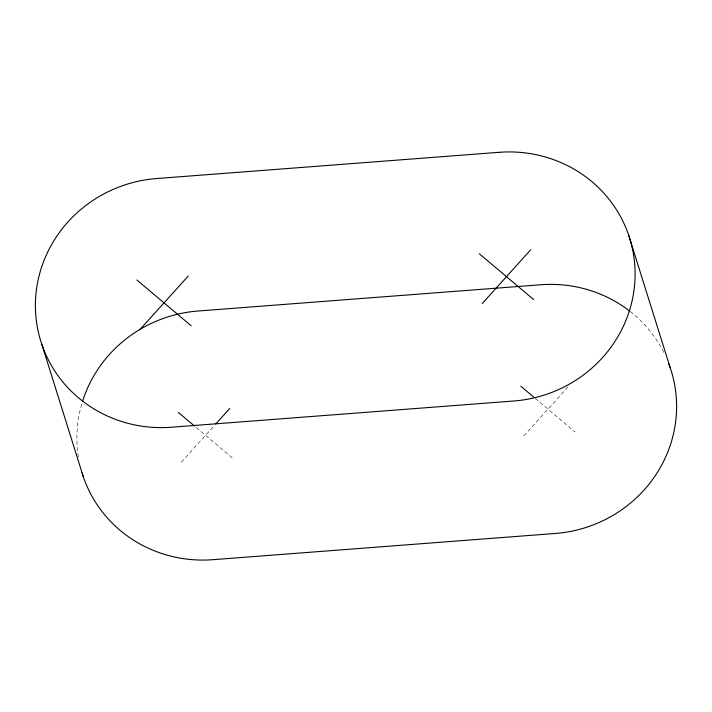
<?xml version="1.0" encoding="UTF-8"?>
<svg xmlns="http://www.w3.org/2000/svg" width="712" height="712" viewBox="0 0 712 712"><rect width="100%" height="100%" fill="white"/><g stroke="black" fill="none" stroke-linecap="round" stroke-linejoin="round"><path stroke-width="0.53" stroke-dasharray="3.56 2.67" d="M181.329 462.186L214.33 425.589M523.774 435.949L568.514 386.349M535.246 398.382L575.145 432.015M196.192 427.476L232.69 458.252M78.409 457.033A129.05 124.297 -17.4 0 1 81.996 403.143M630.182 311.491A129.05 124.297 -17.4 0 1 663.798 352.449"/><path stroke-width="1.07" d="M139.81 329.718L188.226 276.051M215.798 423.96L229.736 408.51M482.264 303.49L530.671 249.814M479.309 253.748L533.635 299.556M520.819 386.216L533.555 396.949M136.855 279.985L191.181 325.785M178.365 412.444L194.492 426.043M628.598 234.969L670.108 367.437M41.892 344.563L83.402 477.031M668.639 363.387A129.05 124.297 -17.4 0 1 555.378 533.457L212.924 559.685A129.05 124.297 -17.4 0 1 82.076 472.928M629.319 310.824A129.05 124.297 -17.4 0 0 540.586 284.773L198.132 311.01A129.05 124.297 -17.4 0 0 82.645 401.034M499.076 152.315L156.622 178.543A129.05 124.297 -17.4 0 0 35.6 312.719A129.05 124.297 -17.4 0 0 171.414 427.227L513.868 400.99A129.05 124.297 -17.4 0 0 634.89 266.813A129.05 124.297 -17.4 0 0 499.076 152.315"/></g></svg>
